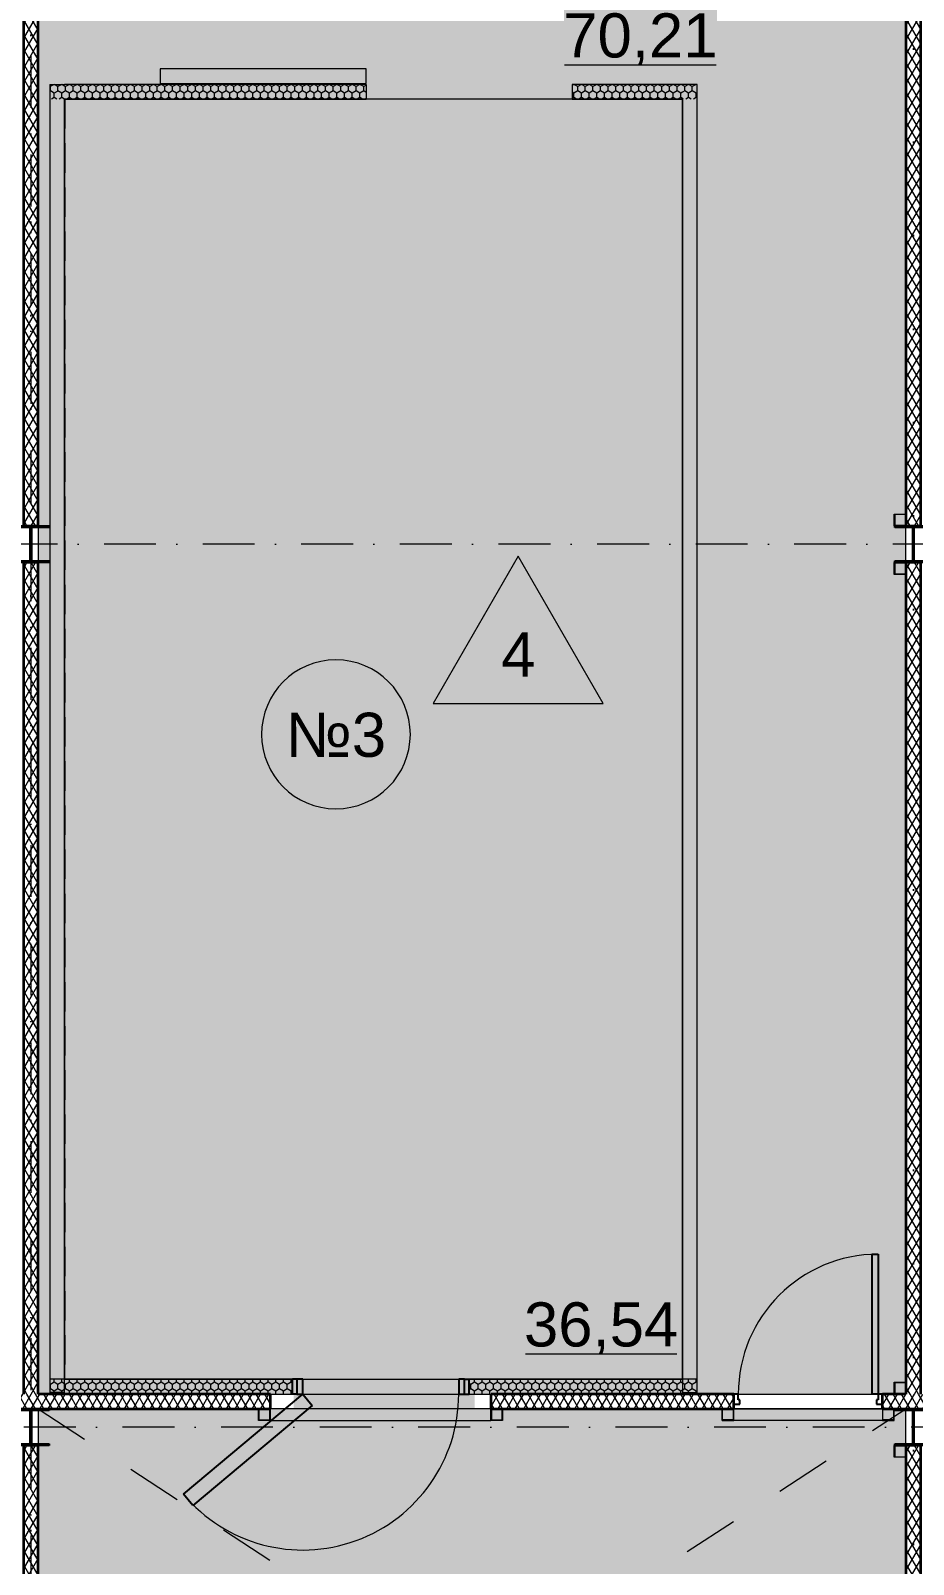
# Model space of a CAD drawing. Header units: millimetres. Extents: x -10605 to 104127, y -15987 to 52426.
# Drawn here: x 9999 to 16000, y 27068 to 37490 of the extents above; entities that cross this region are included whole.
import ezdxf
from ezdxf.enums import TextEntityAlignment as Align

# ---------------------------------------------------------------- set-up
doc = ezdxf.new("R2010")
doc.units = ezdxf.units.MM
doc.header["$MEASUREMENT"] = 0
for name, pattern in [('Dot & Dashed', [670.277762, 352.777767, -176.388884, 0, -141.111112]), ('roto_dd', [752.592, 376.296, -376.296]), ('Крупный пунктир', [634.99999, 0, -634.99999]), ('Штриховая', [300, 200, -100])]:
    doc.linetypes.add(name, pattern=pattern)
for name, color, linetype in [('Двери Archicad', 7, 'Continuous'), ('Зоны', 7, 'Continuous'), ('Зоны морозильные камеры', 7, 'Continuous'), ('Металлический каркас здания', 7, 'Continuous'), ('Морозильные камеры', 7, 'Continuous'), ('Оси', 7, 'Continuous'), ('Стены', 7, 'Continuous')]:
    doc.layers.add(name, color=color, linetype=linetype)
for name, color, linetype, lineweight in [('Двери Archicad_Ном._пера__3', 7, 'Continuous', 0), ('Двери Archicad_Ном._пера__97', 7, 'Continuous', 35), ('Двери Archicad_Ном._пера__98', 7, 'Continuous', 25), ('Зоны морозильные камеры_Ном._пера__100', 7, 'Continuous', 9), ('Зоны_Ном._пера__91', 255, 'Continuous', 0), ('Мебель и  оборудование_Ном._пера__200', 7, 'Continuous', 0), ('Металлический каркас здания_Ном._пера__98', 7, 'Continuous', 25), ('Металлический каркас здания_Ном._пера__99', 7, 'Continuous', 15), ('Оси_Ном._пера__200', 7, 'Continuous', 0), ('Паспорта Зон Archicad_Ном._пера__100', 7, 'Continuous', 9), ('Стены _Ном._пера__97', 7, 'Continuous', 35)]:
    doc.layers.add(name, color=color, linetype=linetype, lineweight=lineweight)
for name, color, linetype, lineweight, true_color in [('Двери Archicad_Ном._пера__6', 7, 'Continuous', 13, 0xc23fa3ff), ('Зоны морозильные камеры_Ном._пера__6', 7, 'Continuous', 13, 0xc23fa3ff), ('Морозильные камеры_Ном._пера__6', 7, 'Continuous', 13, 0xc23fa3ff)]:
    doc.layers.add(name, color=color, linetype=linetype, lineweight=lineweight, true_color=true_color)
doc.styles.add('РЎР“Р•РќР•Р\xa0РР\xa0_РЎРўРР›Р¬_1', font='arial.ttf')
pattern_1 = [(90, (0, 0), (-60, 0), [])]
pattern_2 = [(60, (0, 0), (-43.30127, 25), []), (120, (0, 0), (43.30127, 25), [])]
pattern_3 = [(90, (0, 0), (-51.961524, 0), [30, -60]), (90, (-25.98, 45), (-51.961524, 0), [30, -60]), (150, (-1e-14, 30), (25.98076, 45), [30, -60]), (150, (-51.96, 30), (25.98076, 45), [30, -60]), (210, (0, 0), (-25.98076, 45), [30, -60]), (210, (-51.96, -2e-14), (-25.98076, 45), [30, -60])]

# ---------------------------------------------------------------- blocks, each defined once
blk = doc.blocks.new('Разгрузочный тамбур_09_23', base_point=(14375, 38770))
at = {"layer": 'Зоны', "linetype": 'Continuous', "lineweight": 0, "true_color": 0x3f3f3f}
for points in [[(10050, 40125), (10050, 28225), (10130, 28225), (14530, 28225), (15950, 28225), (15950, 40125)], [(11787, 28225), (11787, 28125), (13017, 28125), (13017, 28225)]]:
    blk.add_hatch(color=250, dxfattribs=at).paths.add_polyline_path(points)
at = {"layer": 'Паспорта Зон Archicad_Ном._пера__100', "color": 7, "linetype": 'Continuous', "lineweight": 9}
blk.add_line((13629, 37258), (14659, 37258), dxfattribs=at)
at = {"layer": 'Паспорта Зон Archicad_Ном._пера__100', "color": 7, "lineweight": 9, "style": 'РЎР“Р•РќР•Р\xa0РР\xa0_РЎРўРР›Р¬_1'}
for tag, p in [('ROOM_NUMBER', (13244, 38612)), ('ROOM_AREA', (14144, 37458))]:
    blk.add_attdef(tag, text='', height=300, dxfattribs=at).set_placement(p, align=Align.MIDDLE_CENTER)
blk = doc.blocks.new('Колонна SHS ГК 27')
at = {"layer": 'Металлический каркас здания_Ном._пера__99', "linetype": 'Continuous', "lineweight": 0, "true_color": 0xffffff}
h = blk.add_hatch(dxfattribs=at)
h.set_pattern_fill('Barabбs_tйglakц_бllу', style=0, pattern_type=2)
h.set_pattern_definition(pattern_1)
h.paths.add_polyline_path([(-40, -40), (40, -40), (40, 40), (-40, 40)])
h.paths.add_polyline_path([(-36.4, -36.4), (-36.4, 36.4), (36.4, 36.4), (36.4, -36.4)], flags=0)
at = {"layer": 'Металлический каркас здания_Ном._пера__99', "color": 7, "linetype": 'Continuous', "lineweight": 15}
for p, q in [((40, 40), (-40, 40)), ((-40, 40), (-40, -40)), ((-36.4, -36.4), (-36.4, 36.4)), ((-36.4, 36.4), (36.4, 36.4)), ((36.4, 36.4), (36.4, -36.4)), ((40, -40), (40, 40)), ((-40, -40), (40, -40)), ((36.4, -36.4), (-36.4, -36.4))]:
    blk.add_line(p, q, dxfattribs=at)
blk = doc.blocks.new('Труба Квадратного Сечения ГК SHS 27_5')
at = {"layer": 'Металлический каркас здания_Ном._пера__99', "color": 7, "linetype": 'Continuous', "lineweight": 15}
for p, q in [((505, 40), (0, 40)), ((0, 40), (0, 0)), ((0, 0), (0, -40)), ((1010, 40), (505, 40)), ((1010, 0), (1010, 40)), ((1010, -40), (1010, 0)), ((0, -40), (505, -40)), ((505, -40), (1010, -40))]:
    blk.add_line(p, q, dxfattribs=at)
blk = doc.blocks.new('Труба Квадратного Сечения ГК SHS 27_6')
at = {"layer": 'Металлический каркас здания_Ном._пера__99', "color": 7, "linetype": 'Continuous', "lineweight": 15}
for p, q in [((750, 40), (0, 40)), ((0, 40), (0, 0)), ((0, 0), (0, -40)), ((1500, 40), (750, 40)), ((1500, 0), (1500, 40)), ((1500, -40), (1500, 0)), ((0, -40), (750, -40)), ((750, -40), (1500, -40))]:
    blk.add_line(p, q, dxfattribs=at)
blk = doc.blocks.new('Зона подготовки товара_37_56', base_point=(12590, 26554))
at = {"layer": 'Зоны', "linetype": 'Continuous', "lineweight": 0, "true_color": 0x3f3f3f}
blk.add_hatch(color=250, dxfattribs=at).paths.add_polyline_path([(10050, 28125), (10050, 24275), (15950, 24275), (15950, 28125)])
at = {"layer": 'Паспорта Зон Archicad_Ном._пера__100', "color": 7, "linetype": 'Continuous', "lineweight": 9}
blk.add_line((14768, 24470), (15798, 24470), dxfattribs=at)
for start, end in [(0, 180), (180, 0)]:
    blk.add_arc((14135, 25323), 506, start, end, dxfattribs=at)
at = {"layer": 'Паспорта Зон Archicad_Ном._пера__100', "color": 7, "lineweight": 9, "style": 'РЎР“Р•РќР•Р\xa0РР\xa0_РЎРўРР›Р¬_1'}
for tag, p in [('ROOM_NUMBER', (14135, 25321)), ('ROOM_AREA', (15283, 24669))]:
    blk.add_attdef(tag, text='', height=300, dxfattribs=at).set_placement(p, align=Align.MIDDLE_CENTER)
blk = doc.blocks.new('Морозильная камера №3_№3_77', base_point=(12258, 33075))
at = {"layer": 'Зоны морозильные камеры_Ном._пера__6', "linetype": 'Continuous', "lineweight": 0, "true_color": 0x0f283f}
for points in [[(12230, 37025), (13730, 37025), (13730, 37125), (12230, 37125)], [(14430, 37025), (10230, 37025), (10230, 28325), (14430, 28325)]]:
    blk.add_hatch(color=158, dxfattribs=at).paths.add_polyline_path(points)
at = {"layer": 'Зоны морозильные камеры_Ном._пера__100', "color": 7, "linetype": 'Штриховая', "lineweight": 9, "flags": 128}
blk.add_lwpolyline([(14430, 37025), (10230, 37025), (10230, 28325), (14430, 28325)], close=True, dxfattribs=at)
at = {"layer": 'Паспорта Зон Archicad_Ном._пера__100', "color": 7, "linetype": 'Continuous', "lineweight": 9}
for p, q in [((13314, 33919), (12735, 32917)), ((13892, 32917), (13314, 33919)), ((12735, 32917), (13892, 32917)), ((13362, 28498), (14391, 28498))]:
    blk.add_line(p, q, dxfattribs=at)
for start, end in [(0, 180), (180, 0)]:
    blk.add_arc((12074, 32708), 506, start, end, dxfattribs=at)
at = {"layer": 'Паспорта Зон Archicad_Ном._пера__100', "color": 7, "lineweight": 9, "style": 'РЎР“Р•РќР•Р\xa0РР\xa0_РЎРўРР›Р¬_1'}
for tag, p in [('DUMMY_112', (13314, 33251)), ('ROOM_NUMBER', (12074, 32705)), ('ROOM_AREA', (13877, 28698))]:
    blk.add_attdef(tag, text='', height=300, dxfattribs=at).set_placement(p, align=Align.MIDDLE_CENTER)
blk = doc.blocks.new('Однопольная Дверь 27_3')
at = {"layer": 'Двери Archicad_Ном._пера__3', "color": 7, "linetype": 'Continuous', "lineweight": 0}
blk.add_arc((475, 0), 950, 90, 180, dxfattribs=at)
at = {"layer": 'Двери Archicad_Ном._пера__97', "color": 7, "linetype": 'Continuous', "lineweight": 35}
for p, q in [((-505, -70), (-505, 0)), ((-505, -70), (-505, 0)), ((505, -70), (505, 0)), ((505, -70), (505, 0)), ((-505, -100), (-505, -70)), ((505, -100), (505, -70))]:
    blk.add_line(p, q, dxfattribs=at)
at = {"layer": 'Двери Archicad_Ном._пера__98', "color": 7, "linetype": 'Continuous', "lineweight": 25}
for p, q in [((435, 0), (435, 950)), ((435, 950), (475, 950)), ((475, 950), (475, 0)), ((-475, 0), (-505, 0)), ((-505, 0), (-505, -70)), ((-475, -40), (-475, 0)), ((475, 0), (435, 0)), ((505, 0), (475, 0)), ((475, 0), (475, -40)), ((505, -70), (505, 0)), ((-505, -70), (-465, -70)), ((-465, -40), (-475, -40)), ((-465, -70), (-465, -40)), ((475, -40), (465, -40)), ((465, -40), (465, -70)), ((465, -70), (505, -70))]:
    blk.add_line(p, q, dxfattribs=at)
blk = doc.blocks.new('Простой Проем Двери')
at = {"layer": 'Двери Archicad_Ном._пера__97', "color": 7, "linetype": 'Continuous', "lineweight": 35}
for p, q in [((-750, 0), (-750, -100)), ((750, 0), (750, -100))]:
    blk.add_line(p, q, dxfattribs=at)
blk = doc.blocks.new('Стена_83', base_point=(-125, 28125))
at = {"layer": 'Стены', "linetype": 'Continuous', "lineweight": 0, "true_color": 0x000000}
h = blk.add_hatch(dxfattribs=at)
h.set_pattern_fill('Batt_Insulation__3_', color=18, style=0, pattern_type=2)
h.set_pattern_definition(pattern_2)
h.paths.add_polyline_path([(9300, 28125), (11629, 28125), (11629, 28225), (9300, 28225)])
h = blk.add_hatch(dxfattribs=at)
h.set_pattern_fill('Batt_Insulation__3_', color=18, style=0, pattern_type=2)
h.set_pattern_definition(pattern_2)
h.paths.add_polyline_path([(13129, 28125), (14780, 28125), (14780, 28225), (13129, 28225)])
h = blk.add_hatch(dxfattribs=at)
h.set_pattern_fill('Batt_Insulation__3_', color=18, style=0, pattern_type=2)
h.set_pattern_definition(pattern_2)
h.paths.add_polyline_path([(15790, 28125), (17629, 28125), (17629, 28225), (15790, 28225)])
at = {"layer": 'Стены _Ном._пера__97', "color": 7, "linetype": 'Continuous', "lineweight": 35}
for p, q in [((11629, 28125), (11629, 28225)), ((13129, 28125), (13129, 28225)), ((14780, 28155), (14780, 28225)), ((14780, 28125), (14780, 28155)), ((15790, 28155), (15790, 28225)), ((15790, 28125), (15790, 28155))]:
    blk.add_line(p, q, dxfattribs=at)
at = {"layer": 'Стены _Ном._пера__97', "color": 7, "linetype": 'Continuous', "lineweight": 35, "flags": 128}
for points in [[(11629, 28225), (10050, 28225)], [(14780, 28225), (13129, 28225)], [(15950, 28225), (15790, 28225)], [(9300, 28125), (11629, 28125)], [(13129, 28125), (14780, 28125)], [(15790, 28125), (17629, 28125)]]:
    blk.add_lwpolyline(points, dxfattribs=at)
at = {"layer": 'Двери Archicad', "color": 7, "linetype": 'Continuous', "lineweight": 50, "zscale": 1000}
blk.add_blockref('Однопольная Дверь 27_3', (15285, 28225), dxfattribs=at)
at = {"layer": 'Двери Archicad', "color": 7, "linetype": 'Continuous', "lineweight": 50, "zscale": 1000, "rotation": 180}
blk.add_blockref('Простой Проем Двери', (12379, 28125), dxfattribs=at)
blk = doc.blocks.new('Стена_85', base_point=(16000, 22125))
at = {"layer": 'Стены', "linetype": 'Continuous', "lineweight": 0, "true_color": 0x000000}
h = blk.add_hatch(dxfattribs=at)
h.set_pattern_fill('Batt_Insulation__3_', color=18, style=0, pattern_type=2)
h.set_pattern_definition(pattern_2)
h.paths.add_polyline_path([(16050, 22125), (16050, 27875), (15950, 27875), (15950, 22125)])
at = {"layer": 'Стены _Ном._пера__97', "color": 7, "linetype": 'Continuous', "lineweight": 35, "flags": 128}
for points in [[(16050, 27875), (15950, 27875)], [(15950, 27875), (15950, 24275)], [(16050, 24275), (16050, 27875)], [(15950, 24175), (15950, 22125)], [(16050, 22125), (16050, 24175)], [(15950, 22125), (16050, 22125)]]:
    blk.add_lwpolyline(points, dxfattribs=at)
blk = doc.blocks.new('Стена_92', base_point=(14530, 37125))
at = {"layer": 'Морозильные камеры', "linetype": 'Continuous', "lineweight": 0, "true_color": 0x000000}
h = blk.add_hatch(dxfattribs=at)
h.set_pattern_fill('Styrofoam_SM_Insulation__3_', color=18, style=0, pattern_type=2)
h.set_pattern_definition(pattern_3)
h.paths.add_polyline_path([(14430, 37125), (14430, 37025), (14530, 37125)])
h = blk.add_hatch(dxfattribs=at)
h.set_pattern_fill('Styrofoam_SM_Insulation__3_', color=18, style=0, pattern_type=2)
h.set_pattern_definition(pattern_3)
h.paths.add_polyline_path([(14430, 37025), (14530, 37025), (14530, 37125)])
h = blk.add_hatch(dxfattribs=at)
h.set_pattern_fill('Styrofoam_SM_Insulation__3_', color=18, style=0, pattern_type=2)
h.set_pattern_definition(pattern_3)
h.paths.add_polyline_path([(14430, 37025), (14430, 28235), (14530, 28235), (14530, 37025)])
h = blk.add_hatch(dxfattribs=at)
h.set_pattern_fill('Styrofoam_SM_Insulation__3_', color=18, style=0, pattern_type=2)
h.set_pattern_definition(pattern_3)
h.paths.add_polyline_path([(14430, 28225), (14530, 28225), (14530, 28235), (14430, 28235)])
at = {"layer": 'Морозильные камеры_Ном._пера__6', "color": 161, "linetype": 'Continuous', "lineweight": 13, "true_color": 0x3fa3ff, "flags": 128}
for points in [[(14530, 37125), (14430, 37125)], [(14530, 28235), (14530, 37125)], [(14430, 37025), (14430, 28235)], [(14430, 28235), (14530, 28235)]]:
    blk.add_lwpolyline(points, dxfattribs=at)
blk = doc.blocks.new('Стена_93', base_point=(10130, 28225))
at = {"layer": 'Морозильные камеры', "linetype": 'Continuous', "lineweight": 0, "true_color": 0x000000}
h = blk.add_hatch(dxfattribs=at)
h.set_pattern_fill('Styrofoam_SM_Insulation__3_', color=18, style=0, pattern_type=2)
h.set_pattern_definition(pattern_3)
h.paths.add_polyline_path([(10130, 37125), (10230, 37025), (10230, 37125)])
h = blk.add_hatch(dxfattribs=at)
h.set_pattern_fill('Styrofoam_SM_Insulation__3_', color=18, style=0, pattern_type=2)
h.set_pattern_definition(pattern_3)
h.paths.add_polyline_path([(10130, 37025), (10230, 37025), (10130, 37125)])
h = blk.add_hatch(dxfattribs=at)
h.set_pattern_fill('Styrofoam_SM_Insulation__3_', color=18, style=0, pattern_type=2)
h.set_pattern_definition(pattern_3)
h.paths.add_polyline_path([(10130, 37025), (10130, 28235), (10230, 28235), (10230, 37025)])
h = blk.add_hatch(dxfattribs=at)
h.set_pattern_fill('Styrofoam_SM_Insulation__3_', color=18, style=0, pattern_type=2)
h.set_pattern_definition(pattern_3)
h.paths.add_polyline_path([(10130, 28225), (10230, 28225), (10230, 28235), (10130, 28235)])
at = {"layer": 'Морозильные камеры_Ном._пера__6', "color": 161, "linetype": 'Continuous', "lineweight": 13, "true_color": 0x3fa3ff, "flags": 128}
for points in [[(10130, 37125), (10230, 37125)], [(10130, 37125), (10130, 28235)], [(10230, 28235), (10230, 37025)], [(10230, 28235), (10130, 28235)]]:
    blk.add_lwpolyline(points, dxfattribs=at)
blk = doc.blocks.new('Стена_94', base_point=(10000, 39875))
at = {"layer": 'Стены', "linetype": 'Continuous', "lineweight": 0, "true_color": 0x000000}
h = blk.add_hatch(dxfattribs=at)
h.set_pattern_fill('Batt_Insulation__3_', color=18, style=0, pattern_type=2)
h.set_pattern_definition(pattern_2)
h.paths.add_polyline_path([(9950, 39875), (9950, 34125), (10050, 34125), (10050, 39875)])
at = {"layer": 'Стены _Ном._пера__97', "color": 7, "linetype": 'Continuous', "lineweight": 35, "flags": 128}
for points in [[(9950, 39875), (9950, 34125)], [(10050, 39875), (9950, 39875)], [(10050, 34125), (10050, 39875)], [(9950, 34125), (10050, 34125)]]:
    blk.add_lwpolyline(points, dxfattribs=at)
blk = doc.blocks.new('Наружная Раздвижная Дверь 27')
at = {"layer": 'Двери Archicad_Ном._пера__3', "color": 7, "linetype": 'Continuous', "lineweight": 0}
for p, q in [((700, 105), (2100, 105)), ((700, 5), (700, 105)), ((2100, 105), (2100, 5)), ((2100, 5), (700, 5))]:
    blk.add_line(p, q, dxfattribs=at)
at = {"layer": 'Двери Archicad_Ном._пера__6', "color": 161, "linetype": 'Continuous', "lineweight": 13, "true_color": 0x3fa3ff}
for p, q in [((-700, 0), (-700, -100)), ((700, 0), (700, -100))]:
    blk.add_line(p, q, dxfattribs=at)
blk = doc.blocks.new('Стена_262', base_point=(10130, 37125))
at = {"layer": 'Морозильные камеры', "linetype": 'Continuous', "lineweight": 0, "true_color": 0x000000}
h = blk.add_hatch(dxfattribs=at)
h.set_pattern_fill('Styrofoam_SM_Insulation__3_', color=18, style=0, pattern_type=2)
h.set_pattern_definition(pattern_3)
h.paths.add_polyline_path([(10230, 37125), (10230, 37025), (12280, 37025), (12280, 37125)])
h = blk.add_hatch(dxfattribs=at)
h.set_pattern_fill('Styrofoam_SM_Insulation__3_', color=18, style=0, pattern_type=2)
h.set_pattern_definition(pattern_3)
h.paths.add_polyline_path([(14430, 37125), (13680, 37125), (13680, 37025), (14430, 37025)])
at = {"layer": 'Морозильные камеры_Ном._пера__6', "color": 161, "linetype": 'Continuous', "lineweight": 13, "true_color": 0x3fa3ff}
for p, q in [((12280, 37125), (12280, 37025)), ((13680, 37125), (13680, 37025))]:
    blk.add_line(p, q, dxfattribs=at)
at = {"layer": 'Морозильные камеры_Ном._пера__6', "color": 161, "linetype": 'Continuous', "lineweight": 13, "true_color": 0x3fa3ff, "flags": 128}
for points in [[(12280, 37125), (10230, 37125)], [(14430, 37125), (13680, 37125)], [(10230, 37025), (12280, 37025)], [(13680, 37025), (14430, 37025)]]:
    blk.add_lwpolyline(points, dxfattribs=at)
at = {"layer": 'Двери Archicad', "color": 7, "linetype": 'Continuous', "lineweight": 50, "xscale": -1, "zscale": 1000}
blk.add_blockref('Наружная Раздвижная Дверь 27', (12980, 37125), dxfattribs=at)
blk = doc.blocks.new('Однопольная Дверь 27_4')
at = {"layer": 'Двери Archicad_Ном._пера__3', "color": 7, "linetype": 'Continuous', "lineweight": 0}
blk.add_arc((530, 0), 1060, 40, 180, dxfattribs=at)
at = {"layer": 'Двери Archicad_Ном._пера__6', "color": 161, "linetype": 'Continuous', "lineweight": 13, "true_color": 0x3fa3ff}
for p, q in [((-600, 0), (-600, -100)), ((-600, 0), (-600, -100)), ((600, 0), (600, -100)), ((600, 0), (600, -100))]:
    blk.add_line(p, q, dxfattribs=at)
at = {"layer": 'Двери Archicad_Ном._пера__98', "color": 7, "linetype": 'Continuous', "lineweight": 25}
for p, q in [((466, 77), (1278, 758)), ((1278, 758), (1342, 681)), ((1342, 681), (530, 0)), ((-570, 0), (-600, 0)), ((-600, 0), (-600, -100)), ((-530, 0), (-570, 0)), ((-570, 0), (-570, -100)), ((-530, -100), (-530, 0)), ((530, 0), (466, 77)), ((570, 0), (530, 0)), ((530, 0), (530, -100)), ((570, 0), (600, 0)), ((570, -100), (570, 0)), ((600, 0), (600, -100)), ((-570, -100), (-600, -100)), ((-570, -100), (-530, -100)), ((530, -100), (570, -100)), ((570, -100), (600, -100))]:
    blk.add_line(p, q, dxfattribs=at)
blk = doc.blocks.new('Стена_281', base_point=(14530, 28225))
at = {"layer": 'Морозильные камеры', "linetype": 'Continuous', "lineweight": 0, "true_color": 0x000000}
h = blk.add_hatch(dxfattribs=at)
h.set_pattern_fill('Styrofoam_SM_Insulation__3_', color=18, style=0, pattern_type=2)
h.set_pattern_definition(pattern_3)
h.paths.add_polyline_path([(10130, 28325), (10130, 28225), (11779, 28225), (11779, 28325)])
h = blk.add_hatch(dxfattribs=at)
h.set_pattern_fill('Styrofoam_SM_Insulation__3_', color=18, style=0, pattern_type=2)
h.set_pattern_definition(pattern_3)
h.paths.add_polyline_path([(12979, 28325), (12979, 28225), (14530, 28225), (14530, 28325)])
at = {"layer": 'Морозильные камеры_Ном._пера__6', "color": 161, "linetype": 'Continuous', "lineweight": 13, "true_color": 0x3fa3ff}
for p, q in [((11779, 28225), (11779, 28325)), ((12979, 28225), (12979, 28325))]:
    blk.add_line(p, q, dxfattribs=at)
at = {"layer": 'Морозильные камеры_Ном._пера__6', "color": 161, "linetype": 'Continuous', "lineweight": 13, "true_color": 0x3fa3ff, "flags": 128}
for points in [[(11779, 28325), (10130, 28325)], [(10130, 28325), (10130, 28225)], [(14530, 28325), (12979, 28325)], [(14530, 28225), (14530, 28325)], [(10130, 28225), (11779, 28225)], [(12979, 28225), (14530, 28225)]]:
    blk.add_lwpolyline(points, dxfattribs=at)
at = {"layer": 'Двери Archicad', "color": 7, "linetype": 'Continuous', "lineweight": 50, "zscale": 1000, "rotation": 179.9999990962202}
blk.add_blockref('Однопольная Дверь 27_4', (12379, 28225), dxfattribs=at)
blk = doc.blocks.new('Стена_366', base_point=(10000, 33875))
at = {"layer": 'Стены', "linetype": 'Continuous', "lineweight": 0, "true_color": 0x000000}
h = blk.add_hatch(dxfattribs=at)
h.set_pattern_fill('Batt_Insulation__3_', color=18, style=0, pattern_type=2)
h.set_pattern_definition(pattern_2)
h.paths.add_polyline_path([(9950, 33875), (9950, 28225), (10050, 28225), (10050, 33875)])
at = {"layer": 'Стены _Ном._пера__97', "color": 7, "linetype": 'Continuous', "lineweight": 35, "flags": 128}
for points in [[(9950, 33875), (9950, 28225)], [(10050, 33875), (9950, 33875)], [(10050, 28225), (10050, 33875)]]:
    blk.add_lwpolyline(points, dxfattribs=at)
blk = doc.blocks.new('Стена_369', base_point=(16000, 34125))
at = {"layer": 'Стены', "linetype": 'Continuous', "lineweight": 0, "true_color": 0x000000}
h = blk.add_hatch(dxfattribs=at)
h.set_pattern_fill('Batt_Insulation__3_', color=18, style=0, pattern_type=2)
h.set_pattern_definition(pattern_2)
h.paths.add_polyline_path([(16050, 34125), (16050, 39875), (15950, 39875), (15950, 34125)])
at = {"layer": 'Стены _Ном._пера__97', "color": 7, "linetype": 'Continuous', "lineweight": 35, "flags": 128}
for points in [[(16050, 39875), (15950, 39875)], [(15950, 39875), (15950, 34125)], [(16050, 34125), (16050, 39875)], [(15950, 34125), (16050, 34125)]]:
    blk.add_lwpolyline(points, dxfattribs=at)
blk = doc.blocks.new('Стена_379', base_point=(16000, 28125))
at = {"layer": 'Стены', "linetype": 'Continuous', "lineweight": 0, "true_color": 0x000000}
h = blk.add_hatch(dxfattribs=at)
h.set_pattern_fill('Batt_Insulation__3_', color=18, style=0, pattern_type=2)
h.set_pattern_definition(pattern_2)
h.paths.add_polyline_path([(16050, 28225), (16050, 33875), (15950, 33875), (15950, 28225)])
at = {"layer": 'Стены _Ном._пера__97', "color": 7, "linetype": 'Continuous', "lineweight": 35, "flags": 128}
for points in [[(16050, 33875), (15950, 33875)], [(15950, 33875), (15950, 28225)], [(16050, 28225), (16050, 33875)]]:
    blk.add_lwpolyline(points, dxfattribs=at)
blk = doc.blocks.new('Стена_385', base_point=(10000, 27875))
at = {"layer": 'Стены', "linetype": 'Continuous', "lineweight": 0, "true_color": 0x000000}
h = blk.add_hatch(dxfattribs=at)
h.set_pattern_fill('Batt_Insulation__3_', color=18, style=0, pattern_type=2)
h.set_pattern_definition(pattern_2)
h.paths.add_polyline_path([(9950, 27875), (9950, 22125), (10050, 22125), (10050, 27875)])
at = {"layer": 'Стены _Ном._пера__97', "color": 7, "linetype": 'Continuous', "lineweight": 35, "flags": 128}
for points in [[(9950, 27875), (9950, 24275)], [(10050, 27875), (9950, 27875)], [(10050, 24275), (10050, 27875)], [(9950, 24175), (9950, 22125)], [(10050, 22125), (10050, 24175)], [(9950, 22125), (10050, 22125)]]:
    blk.add_lwpolyline(points, dxfattribs=at)
blk = doc.blocks.new('Колонна Универсальная 27')
at = {"layer": 'Металлический каркас здания_Ном._пера__98', "linetype": 'Continuous', "lineweight": 0, "true_color": 0xffffff}
h = blk.add_hatch(dxfattribs=at)
h.set_pattern_fill('Barabбs_tйglakц_бllу', style=0, pattern_type=2)
h.set_pattern_definition(pattern_1)
h.paths.add_polyline_path([(-125, -125), (125, -125), (125, -113), (4, -113), (4, 113), (125, 113), (125, 125), (-125, 125), (-125, 113), (-4, 113), (-4, -113), (-125, -113)])
at = {"layer": 'Металлический каркас здания_Ном._пера__98', "color": 7, "linetype": 'Continuous', "lineweight": 25}
for p, q in [((125, 125), (-125, 125)), ((-125, 125), (-125, 113)), ((-125, 113), (-4, 113)), ((-4, 113), (-4, -113)), ((4, -113), (4, 113)), ((4, 113), (125, 113)), ((125, 113), (125, 125)), ((-4, -113), (-125, -113)), ((-125, -113), (-125, -125)), ((-125, -125), (125, -125)), ((125, -113), (4, -113)), ((125, -125), (125, -113))]:
    blk.add_line(p, q, dxfattribs=at)
blk = doc.blocks.new('Двутавp К 26020-83 27')
at = {"layer": 'Металлический каркас здания_Ном._пера__98', "color": 7, "linetype": 'Крупный пунктир', "lineweight": 25}
blk.add_line((0, 0), (39875, 0), dxfattribs=at)
blk = doc.blocks.new('Двутавp К 26020-83 27_2')
at = {"layer": 'Металлический каркас здания_Ном._пера__98', "color": 7, "linetype": 'Крупный пунктир', "lineweight": 25}
blk.add_line((0, 0), (17750, 0), dxfattribs=at)
blk = doc.blocks.new('Стандартный Маркер Сетки_3')
at = {"layer": 'Оси_Ном._пера__200', "color": 7, "linetype": 'Dot & Dashed', "lineweight": 0}
blk.add_line((0, 0), (107930, 0), dxfattribs=at)
at = {"layer": 'Оси_Ном._пера__200', "color": 7, "lineweight": 0, "style": 'РЎР“Р•РќР•Р\xa0РР\xa0_РЎРўРР›Р¬_1'}
blk.add_attdef('AC_MarkerText_1', text='', height=300, dxfattribs=at).set_placement((108330, 150), align=Align.TOP_CENTER)
blk = doc.blocks.new('Стандартный Маркер Сетки')
at = {"layer": 'Оси_Ном._пера__200', "color": 7, "linetype": 'Dot & Dashed', "lineweight": 0}
blk.add_line((0, 0), (107805, 0), dxfattribs=at)
at = {"layer": 'Оси_Ном._пера__200', "color": 7, "lineweight": 0, "style": 'РЎР“Р•РќР•Р\xa0РР\xa0_РЎРўРР›Р¬_1'}
blk.add_attdef('AC_MarkerText_1', text='', height=300, dxfattribs=at).set_placement((108205, 150), align=Align.TOP_CENTER)
blk = doc.blocks.new('Стандартный Маркер Сетки_4')
at = {"layer": 'Оси_Ном._пера__200', "color": 7, "linetype": 'Dot & Dashed', "lineweight": 0}
blk.add_line((0, 0), (55187, 0), dxfattribs=at)
at = {"layer": 'Оси_Ном._пера__200', "color": 7, "lineweight": 0, "style": 'РЎР“Р•РќР•Р\xa0РР\xa0_РЎРўРР›Р¬_1'}
blk.add_attdef('AC_MarkerText_1', text='', height=300, rotation=90, dxfattribs=at).set_placement((55368, -69), align=Align.TOP_CENTER)

msp = doc.modelspace()

# ---------------------------------------------------------------- linework, layer by layer
at = {"layer": 'Зоны морозильные камеры_Ном._пера__6', "color": 161, "linetype": 'Continuous', "lineweight": 13, "true_color": 0x3fa3ff, "flags": 128}
msp.add_lwpolyline([(14430, 37025.00012), (10229.94333, 37025.00012), (10229.94333, 28325.00012), (14430, 28325.00012)], close=True, dxfattribs=at)
at = {"layer": 'Зоны_Ном._пера__91', "color": 255, "linetype": 'Continuous', "lineweight": 0, "flags": 128}
for points in [[(10050.00014, 40125.00012), (10050.00014, 28225.00005), (10129.94329, 28225.00005), (14529.99992, 28225.00005), (15950.00013, 28225.00005), (15950.00013, 40125.00012)], [(10050, 28125.00005), (10050, 24274.50005), (15950.00006, 24274.50005), (15950.00006, 28125.00005)]]:
    msp.add_lwpolyline(points, close=True, dxfattribs=at)
at = {"layer": 'Мебель и  оборудование_Ном._пера__200', "color": 7, "linetype": 'roto_dd', "lineweight": 0, "flags": 128}
for points in [[(10050, 28125.00005), (15950.00006, 24274.50005)], [(10050, 24274.50005), (15950.00006, 28125.00005)]]:
    msp.add_lwpolyline(points, dxfattribs=at)

# ---------------------------------------------------------------- block references
at = {"layer": 'Зоны', "color": 7, "linetype": 'Continuous', "lineweight": 9}
ref = msp.add_blockref('Разгрузочный тамбур_09_23', (14375.15291, 38769.61505), dxfattribs=at)
ref.add_attrib('ROOM_AREA', '70,21', dxfattribs={"layer": 'Паспорта Зон Archicad_Ном._пера__100', "color": 7, "lineweight": 9, "height": 300, "style": 'РЎР“Р•РќР•Р\xa0РР\xa0_РЎРўРР›Р¬_1'}).set_placement((14144.28465, 37457.75342), align=Align.MIDDLE_CENTER)
msp.add_blockref('Зона подготовки товара_37_56', (12589.59398, 26553.6673), dxfattribs=at).add_auto_attribs({'ROOM_NUMBER': '37', 'ROOM_AREA': '22,72'})
at = {"layer": 'Зоны морозильные камеры', "color": 7, "linetype": 'Continuous', "lineweight": 9}
msp.add_blockref('Морозильная камера №3_№3_77', (12258.14475, 33075.01501), dxfattribs=at).add_auto_attribs({'ROOM_NUMBER': '№3', 'ROOM_AREA': '36,54', 'DUMMY_112': '4'})
at = {"layer": 'Металлический каркас здания', "color": 7, "linetype": 'Continuous', "lineweight": 9, "xscale": -1, "zscale": 1000, "rotation": 90}
msp.add_blockref('Двутавp К 26020-83 27', (10000.00006, 40000.00005), dxfattribs=at)
at = {"layer": 'Металлический каркас здания', "color": 7, "linetype": 'Continuous', "lineweight": 9, "zscale": 1000, "rotation": 90}
msp.add_blockref('Двутавp К 26020-83 27_2', (16000, 22125.00005), dxfattribs=at)
at = {"layer": 'Металлический каркас здания_Ном._пера__98', "color": 7, "linetype": 'Continuous', "lineweight": 25, "xscale": -1, "zscale": 1000}
for p in [(9999.95556, 33999.99222), (16000, 33999.99222), (10000, 28000.00005), (16000.03222, 28000.00005)]:
    msp.add_blockref('Колонна Универсальная 27', p, dxfattribs=at)
at = {"layer": 'Металлический каркас здания_Ном._пера__99', "color": 7, "linetype": 'Continuous', "lineweight": 15, "xscale": -1, "zscale": 1000}
for name, p in [('Колонна SHS ГК 27', (15910.00006, 34164.99222)), ('Колонна SHS ГК 27', (15910.00006, 33834.99222)), ('Колонна SHS ГК 27', (15910.00006, 28265.00005)), ('Труба Квадратного Сечения ГК SHS 27_5', (15789.50006, 28085.00005)), ('Колонна SHS ГК 27', (15910.00006, 27835.00005))]:
    msp.add_blockref(name, p, dxfattribs=at)
at = {"layer": 'Металлический каркас здания_Ном._пера__99', "color": 7, "linetype": 'Continuous', "lineweight": 15, "xscale": -1, "zscale": 1000, "rotation": 180}
for p in [(11587.47167, 28085.00005), (13167.47167, 28085.00005)]:
    msp.add_blockref('Колонна SHS ГК 27', p, dxfattribs=at)
at = {"layer": 'Металлический каркас здания_Ном._пера__99', "color": 7, "linetype": 'Continuous', "lineweight": 15, "zscale": 1000, "rotation": 180}
msp.add_blockref('Труба Квадратного Сечения ГК SHS 27_6', (13127.47167, 28085.00005), dxfattribs=at)
at = {"layer": 'Металлический каркас здания_Ном._пера__99', "color": 7, "linetype": 'Continuous', "lineweight": 15, "zscale": 1000}
for p in [(14739.50006, 28085.00005), (15829.50006, 28085.00005)]:
    msp.add_blockref('Колонна SHS ГК 27', p, dxfattribs=at)
at = {"layer": 'Морозильные камеры', "color": 161, "lineweight": 13, "true_color": 0x3fa3ff}
for name, p in [('Стена_262', (10129.94333, 37125.00012)), ('Стена_93', (10129.94333, 28225.00005)), ('Стена_92', (14530, 37125.00012)), ('Стена_281', (14530, 28225.00005))]:
    msp.add_blockref(name, p, dxfattribs=at)
at = {"layer": 'Оси', "color": 8, "linetype": 'Continuous', "lineweight": 0, "true_color": 0x747474, "zscale": 1000, "rotation": 270}
msp.add_blockref('Стандартный Маркер Сетки_4', (10000, 40000.00005), dxfattribs=at)
at = {"layer": 'Оси', "color": 8, "linetype": 'Continuous', "lineweight": 0, "true_color": 0x747474, "xscale": -1, "zscale": 1000}
for name, p in [('Стандартный Маркер Сетки', (98000.00007, 34000.00005)), ('Стандартный Маркер Сетки_3', (98125, 28000.00005))]:
    msp.add_blockref(name, p, dxfattribs=at)
at = {"layer": 'Стены', "color": 7, "lineweight": 35}
for name, p in [('Стена_94', (10000, 39875.00005)), ('Стена_369', (16000.00006, 34124.99222)), ('Стена_366', (10000, 33874.99222)), ('Стена_379', (16000.00006, 28125.00005)), ('Стена_83', (-125, 28125.00005)), ('Стена_385', (10000, 27875.00005)), ('Стена_85', (16000.00006, 22125.00005))]:
    msp.add_blockref(name, p, dxfattribs=at)

doc.saveas('drawing.dxf')
